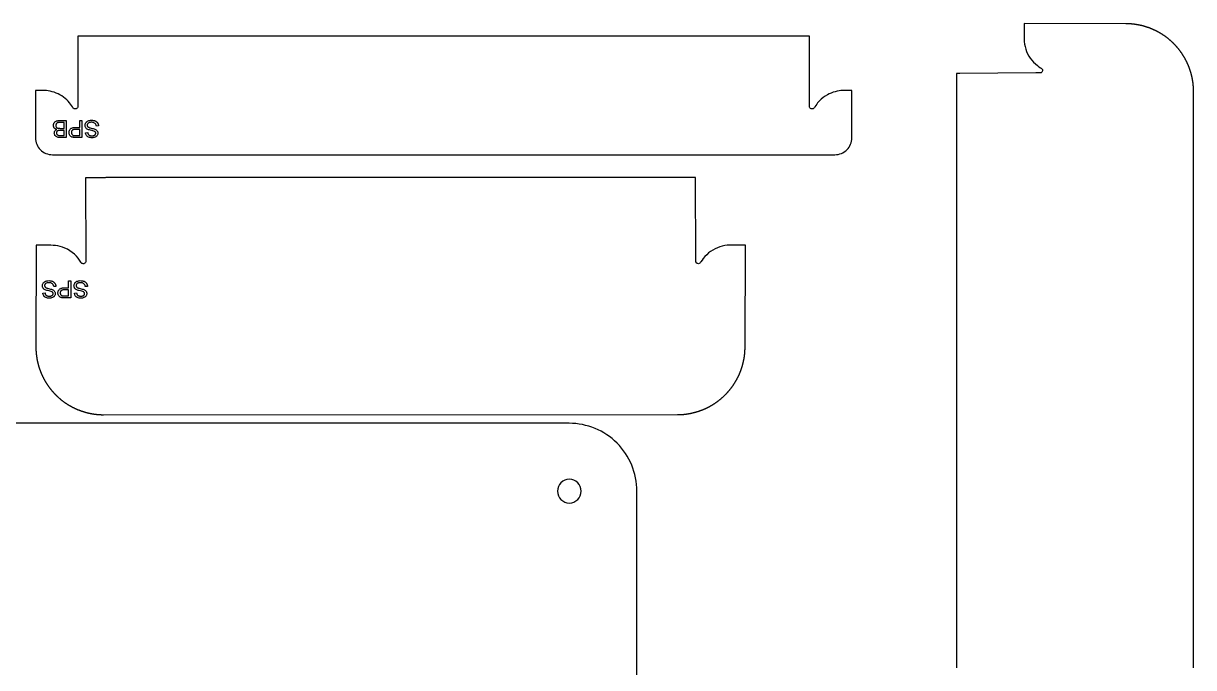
# Model space of a CAD drawing. Extents: x -297 to 298, y -197 to 197.
# Drawn here: x -47.7 to 297.7, y 7.2 to 197.4 of the extents above; entities that cross this region are included whole.
import ezdxf

# ---------------------------------------------------------------- set-up
doc = ezdxf.new("R2010")
doc.units = 0
doc.layers.add('5MM_MATERIAL', color=18, linetype='CONTINUOUS')

msp = doc.modelspace()

# ---------------------------------------------------------------- linework, layer by layer
at = {"layer": '5MM_MATERIAL'}
msp.add_lwpolyline([(297.66, 7.14), (297.67, 7.22), (297.67, 7.3), (297.67, 7.39), (297.68, 7.47), (297.68, 7.55), (297.68, 7.63), (297.68, 7.71), (297.68, 7.79), (297.68, 7.88), (297.68, 7.96), (297.67, 177.29), (297.67, 177.37), (297.67, 177.46), (297.67, 177.54), (297.66, 177.62), (297.66, 177.7), (297.66, 177.78), (297.66, 177.86), (297.66, 177.95), (297.65, 178.03), (297.65, 178.11), (297.65, 178.19), (297.64, 178.27), (297.64, 178.36), (297.63, 178.44), (297.63, 178.52), (297.62, 178.6), (297.62, 178.68), (297.61, 178.76), (297.61, 178.84), (297.6, 178.93), (297.59, 179.01), (297.59, 179.09), (297.58, 179.17), (297.57, 179.25), (297.56, 179.33), (297.55, 179.42), (297.54, 179.5), (297.54, 179.58), (297.53, 179.66), (297.52, 179.74), (297.51, 179.82), (297.5, 179.9), (297.48, 179.98), (297.47, 180.06), (297.46, 180.15), (297.45, 180.23), (297.44, 180.31), (297.42, 180.39), (297.41, 180.47), (297.4, 180.55), (297.39, 180.63), (297.37, 180.71), (297.36, 180.79), (297.34, 180.87), (297.33, 180.95), (297.31, 181.03), (297.3, 181.11), (297.28, 181.19), (297.27, 181.27), (297.25, 181.35), (297.23, 181.43), (297.21, 181.51), (297.2, 181.59), (297.18, 181.67), (297.16, 181.75), (297.14, 181.83), (297.12, 181.91), (297.11, 181.99), (297.09, 182.07), (297.07, 182.15), (297.05, 182.23), (297.03, 182.31), (297, 182.39), (296.98, 182.47), (296.96, 182.55), (296.94, 182.63), (296.92, 182.7), (296.9, 182.78), (296.87, 182.86), (296.85, 182.94), (296.83, 183.02), (296.8, 183.1), (296.78, 183.18), (296.76, 183.25), (296.73, 183.33), (296.71, 183.41), (296.68, 183.49), (296.66, 183.57), (296.63, 183.64), (296.6, 183.72), (296.58, 183.8), (296.55, 183.88), (296.52, 183.95), (296.5, 184.03), (296.47, 184.11), (296.44, 184.18), (296.41, 184.26), (296.38, 184.34), (296.35, 184.41), (296.33, 184.49), (296.3, 184.57), (296.27, 184.64), (296.24, 184.72), (296.21, 184.79), (296.17, 184.87), (296.14, 184.95), (296.11, 185.02), (296.08, 185.1), (296.05, 185.17), (296.02, 185.25), (295.98, 185.32), (295.95, 185.4), (295.92, 185.47), (295.88, 185.55), (295.85, 185.62), (295.82, 185.69), (295.78, 185.77), (295.75, 185.84), (295.71, 185.92), (295.68, 185.99), (295.64, 186.06), (295.6, 186.14), (295.57, 186.21), (295.53, 186.28), (295.49, 186.36), (295.46, 186.43), (295.42, 186.5), (295.38, 186.58), (295.34, 186.65), (295.3, 186.72), (295.27, 186.79), (295.23, 186.86), (295.19, 186.94), (295.15, 187.01), (295.11, 187.08), (295.07, 187.15), (295.03, 187.22), (294.99, 187.29), (294.95, 187.36), (294.9, 187.43), (294.86, 187.5), (294.82, 187.57), (294.78, 187.64), (294.74, 187.71), (294.69, 187.78), (294.65, 187.85), (294.61, 187.92), (294.56, 187.99), (294.52, 188.06), (294.48, 188.13), (294.43, 188.2), (294.39, 188.27), (294.34, 188.34), (294.3, 188.4), (294.25, 188.47), (294.2, 188.54), (294.16, 188.61), (294.11, 188.67), (294.06, 188.74), (294.02, 188.81), (293.97, 188.87), (293.92, 188.94), (293.87, 189.01), (293.83, 189.07), (293.78, 189.14), (293.73, 189.21), (293.68, 189.27), (293.63, 189.34), (293.58, 189.4), (293.53, 189.47), (293.48, 189.53), (293.43, 189.6), (293.38, 189.66), (293.33, 189.72), (293.28, 189.79), (293.23, 189.85), (293.18, 189.92), (293.13, 189.98), (293.07, 190.04), (293.02, 190.11), (292.97, 190.17), (292.92, 190.23), (292.86, 190.29), (292.81, 190.35), (292.76, 190.42), (292.7, 190.48), (292.65, 190.54), (292.59, 190.6), (292.54, 190.66), (292.48, 190.72), (292.43, 190.78), (292.37, 190.84), (292.32, 190.9), (292.26, 190.96), (292.21, 191.02), (292.15, 191.08), (292.09, 191.14), (292.04, 191.2), (291.98, 191.26), (291.92, 191.32), (291.86, 191.37), (291.81, 191.43), (291.75, 191.49), (291.69, 191.55), (291.63, 191.61), (291.57, 191.66), (291.51, 191.72), (291.46, 191.78), (291.4, 191.83), (291.34, 191.89), (291.28, 191.94), (291.22, 192), (291.16, 192.05), (291.1, 192.11), (291.04, 192.16), (290.97, 192.22), (290.91, 192.27), (290.85, 192.33), (290.79, 192.38), (290.73, 192.44), (290.67, 192.49), (290.6, 192.54), (290.54, 192.59), (290.48, 192.65), (290.42, 192.7), (290.35, 192.75), (290.29, 192.8), (290.23, 192.85), (290.16, 192.91), (290.1, 192.96), (290.03, 193.01), (289.97, 193.06), (289.91, 193.11), (289.84, 193.16), (289.78, 193.21), (289.71, 193.26), (289.64, 193.31), (289.58, 193.36), (289.51, 193.4), (289.45, 193.45), (289.38, 193.5), (289.31, 193.55), (289.25, 193.6), (289.18, 193.64), (289.11, 193.69), (289.05, 193.74), (288.98, 193.78), (288.91, 193.83), (288.84, 193.88), (288.78, 193.92), (288.71, 193.97), (288.64, 194.01), (288.57, 194.06), (288.5, 194.1), (288.43, 194.14), (288.37, 194.19), (288.3, 194.23), (288.23, 194.28), (288.16, 194.32), (288.09, 194.36), (288.02, 194.4), (287.95, 194.45), (287.88, 194.49), (287.81, 194.53), (287.74, 194.57), (287.67, 194.61), (287.59, 194.65), (287.52, 194.69), (287.45, 194.73), (287.38, 194.77), (287.31, 194.81), (287.24, 194.85), (287.17, 194.89), (287.09, 194.93), (287.02, 194.97), (286.95, 195.01), (286.88, 195.04), (286.8, 195.08), (286.73, 195.12), (286.66, 195.16), (286.58, 195.19), (286.51, 195.23), (286.44, 195.26), (286.36, 195.3), (286.29, 195.34), (286.22, 195.37), (286.14, 195.41), (286.07, 195.44), (285.99, 195.47), (285.92, 195.51), (285.84, 195.54), (285.77, 195.58), (285.7, 195.61), (285.62, 195.64), (285.54, 195.67), (285.47, 195.71), (285.39, 195.74), (285.32, 195.77), (285.24, 195.8), (285.17, 195.83), (285.09, 195.86), (285.02, 195.89), (284.94, 195.92), (284.86, 195.95), (284.79, 195.98), (284.71, 196.01), (284.63, 196.04), (284.56, 196.07), (284.48, 196.09), (284.4, 196.12), (284.33, 196.15), (284.25, 196.18), (284.17, 196.2), (284.09, 196.23), (284.02, 196.25), (283.94, 196.28), (283.86, 196.31), (283.78, 196.33), (283.7, 196.36), (283.63, 196.38), (283.55, 196.4), (283.47, 196.43), (283.39, 196.45), (283.31, 196.48), (283.24, 196.5), (283.16, 196.52), (283.08, 196.54), (283, 196.57), (282.92, 196.59), (282.84, 196.61), (282.76, 196.63), (282.68, 196.65), (282.6, 196.67), (282.52, 196.69), (282.44, 196.71), (282.37, 196.73), (282.29, 196.75), (282.21, 196.77), (282.13, 196.79), (282.05, 196.8), (281.97, 196.82), (281.89, 196.84), (281.81, 196.86), (281.73, 196.87), (281.65, 196.89), (281.57, 196.91), (281.49, 196.92), (281.41, 196.94), (281.33, 196.95), (281.25, 196.97), (281.16, 196.98), (281.08, 197), (281, 197.01), (280.92, 197.02), (280.84, 197.04), (280.76, 197.05), (280.68, 197.06), (280.6, 197.07), (280.52, 197.09), (280.44, 197.1), (280.36, 197.11), (280.28, 197.12), (280.19, 197.13), (280.11, 197.14), (280.03, 197.15), (279.95, 197.16), (279.87, 197.17), (279.79, 197.18), (279.71, 197.19), (279.63, 197.19), (279.54, 197.2), (279.46, 197.21), (279.38, 197.22), (279.3, 197.22), (279.22, 197.23), (279.14, 197.24), (279.05, 197.24), (278.97, 197.25), (278.89, 197.25), (278.81, 197.26), (278.73, 197.26), (278.65, 197.27), (278.56, 197.27), (278.48, 197.27), (278.4, 197.28), (278.32, 197.28), (278.24, 197.28), (278.16, 197.28), (278.07, 197.29), (277.99, 197.29), (277.91, 197.29), (277.83, 197.29), (277.75, 197.29), (277.66, 197.29), (247.62, 197.4), (247.62, 195.1), (247.62, 193.96), (247.62, 192.81), (247.66, 192.05), (247.76, 191.3), (247.92, 190.56), (248.12, 189.83), (248.39, 189.12), (248.7, 188.43), (249.06, 187.76), (249.48, 187.13), (249.93, 186.53), (250.44, 185.96), (250.98, 185.42), (251.57, 184.93), (252.03, 184.59), (252.51, 184.28), (252.67, 184.18), (252.83, 184.07), (252.96, 183.93), (253.05, 183.76), (253.09, 183.57), (253.08, 183.38), (253.03, 183.2), (252.93, 183.03), (252.79, 182.9), (252.67, 182.83), (252.53, 182.78), (252.39, 182.76), (252.24, 182.75), (251.07, 182.75), (228.63, 182.64), (227.67, 182.64), (227.67, 182.64), (227.67, 182.63), (227.67, 182.62), (227.67, 182.61), (227.67, 182.59), (227.67, 182.57), (227.67, 182.54), (227.67, 182.52), (227.66, 182.48), (227.66, 182.44), (227.66, 182.4), (227.66, 182.36), (227.66, 182.31), (227.66, 182.25), (227.66, 182.2), (227.66, 182.14), (227.66, 182.07), (227.66, 182), (227.66, 181.93), (227.66, 181.85), (227.66, 181.77), (227.66, 181.69), (227.66, 181.6), (227.66, 181.51), (227.66, 181.41), (227.66, 181.32), (227.66, 181.21), (227.66, 181.11), (227.66, 181), (227.66, 180.88), (227.66, 180.77), (227.66, 180.65), (227.66, 180.52), (227.66, 180.4), (227.66, 180.26), (227.66, 180.13), (227.66, 179.99), (227.66, 179.85), (227.66, 179.7), (227.66, 179.55), (227.66, 179.4), (227.66, 179.25), (227.66, 179.09), (227.66, 178.93), (227.66, 178.76), (227.66, 178.59), (227.66, 178.42), (227.66, 178.24), (227.66, 178.06), (227.66, 177.88), (227.66, 177.69), (227.66, 177.5), (227.66, 177.31), (227.66, 177.12), (227.66, 176.92), (227.66, 176.72), (227.66, 176.51), (227.66, 176.3), (227.66, 176.09), (227.66, 175.88), (227.66, 175.66), (227.66, 175.44), (227.66, 175.21), (227.66, 174.98), (227.66, 174.75), (227.66, 174.52), (227.66, 174.28), (227.66, 174.05), (227.66, 173.8), (227.66, 173.56), (227.66, 173.31), (227.66, 173.06), (227.66, 172.8), (227.66, 172.55), (227.66, 172.29), (227.66, 172.02), (227.66, 171.76), (227.66, 171.49), (227.66, 171.22), (227.66, 170.94), (227.66, 170.66), (227.66, 170.38), (227.66, 170.1), (227.66, 169.82), (227.66, 169.53), (227.66, 169.24), (227.66, 168.94), (227.66, 168.65), (227.66, 168.35), (227.66, 168.04), (227.66, 167.74), (227.66, 167.43), (227.66, 167.12), (227.66, 166.81), (227.66, 166.49), (227.66, 166.18), (227.66, 165.86), (227.66, 165.53), (227.66, 165.21), (227.66, 164.88), (227.66, 164.55), (227.66, 164.22), (227.66, 163.88), (227.66, 163.54), (227.66, 163.2), (227.66, 162.86), (227.66, 162.52), (227.66, 162.17), (227.66, 161.82), (227.66, 161.47), (227.66, 161.11), (227.66, 160.76), (227.66, 160.4), (227.66, 160.04), (227.66, 159.67), (227.66, 159.31), (227.66, 158.94), (227.66, 158.57), (227.66, 158.19), (227.66, 157.82), (227.66, 157.44), (227.66, 157.06), (227.66, 156.68), (227.66, 156.3), (227.66, 155.91), (227.66, 155.53), (227.66, 155.14), (227.66, 154.74), (227.66, 154.35), (227.66, 153.95), (227.66, 153.56), (227.66, 153.16), (227.66, 152.75), (227.66, 152.35), (227.66, 151.94), (227.66, 151.54), (227.66, 151.13), (227.66, 150.71), (227.66, 150.3), (227.66, 149.89), (227.66, 149.47), (227.66, 149.05), (227.66, 148.63), (227.66, 148.21), (227.66, 147.35), (227.66, 146.5), (227.66, 145.63), (227.66, 144.76), (227.66, 143.88), (227.66, 143), (227.66, 142.1), (227.66, 141.21), (227.66, 140.3), (227.66, 139.39), (227.66, 138.48), (227.66, 137.56), (227.66, 136.63), (227.66, 135.69), (227.66, 134.76), (227.66, 133.81), (227.66, 132.86), (227.66, 131.91), (227.66, 130.95), (227.66, 129.99), (227.66, 129.02), (227.66, 128.05), (227.66, 127.07), (227.66, 126.09), (227.66, 125.1), (227.66, 124.11), (227.66, 123.12), (227.66, 122.12), (227.66, 121.12), (227.66, 120.12), (227.66, 119.11), (227.66, 118.1), (227.66, 117.08), (227.66, 116.07), (227.66, 115.05), (227.66, 114.02), (227.66, 113), (227.66, 111.97), (227.66, 110.94), (227.66, 109.91), (227.66, 108.87), (227.66, 107.84), (227.66, 105.76), (227.66, 103.67), (227.66, 101.58), (227.66, 99.49), (227.66, 97.39), (227.66, 93.19), (227.66, 88.95), (227.66, 86.84), (227.66, 84.73), (227.66, 82.62), (227.66, 80.51), (227.66, 78.41), (227.66, 77.37), (227.66, 76.32), (227.66, 75.28), (227.66, 74.24), (227.66, 73.2), (227.66, 72.17), (227.66, 71.13), (227.66, 70.1), (227.66, 69.08), (227.66, 68.05), (227.66, 67.03), (227.66, 66.01), (227.66, 64.99), (227.66, 63.98), (227.66, 62.97), (227.66, 61.97), (227.66, 60.97), (227.66, 59.97), (227.66, 58.98), (227.67, 57.99), (227.67, 57.01), (227.67, 56.03), (227.67, 55.05), (227.67, 54.08), (227.67, 53.12), (227.67, 52.16), (227.67, 51.2), (227.67, 50.25), (227.67, 49.31), (227.67, 48.37), (227.67, 47.44), (227.67, 46.51), (227.67, 45.59), (227.67, 44.67), (227.67, 43.76), (227.67, 42.86), (227.67, 41.96), (227.67, 41.07), (227.67, 40.19), (227.67, 39.31), (227.67, 38.44), (227.67, 37.58), (227.67, 37.15), (227.67, 36.73), (227.67, 36.3), (227.67, 35.88), (227.67, 35.46), (227.67, 35.04), (227.67, 34.62), (227.67, 34.2), (227.67, 33.79), (227.67, 33.38), (227.67, 32.97), (227.67, 32.56), (227.67, 32.16), (227.67, 31.75), (227.67, 31.35), (227.67, 30.95), (227.67, 30.55), (227.67, 30.16), (227.67, 29.77), (227.67, 29.38), (227.67, 28.99), (227.67, 28.6), (227.67, 28.21), (227.67, 27.83), (227.67, 27.45), (227.67, 27.07), (227.67, 26.7), (227.67, 26.32), (227.67, 25.95), (227.67, 25.58), (227.67, 25.22), (227.67, 24.85), (227.67, 24.49), (227.67, 24.13), (227.67, 23.77), (227.67, 23.42), (227.67, 23.07), (227.67, 22.72), (227.67, 22.37), (227.67, 22.02), (227.67, 21.68), (227.67, 21.34), (227.67, 21), (227.67, 20.67), (227.67, 20.33), (227.67, 20), (227.67, 19.68), (227.67, 19.35), (227.67, 19.03), (227.67, 18.71), (227.67, 18.39), (227.67, 18.08), (227.67, 17.76), (227.67, 17.45), (227.67, 17.15), (227.67, 16.84), (227.67, 16.54), (227.67, 16.24), (227.67, 15.95), (227.67, 15.65), (227.67, 15.36), (227.67, 15.08), (227.67, 14.79), (227.67, 14.51), (227.67, 14.23), (227.67, 13.95), (227.67, 13.68), (227.67, 13.41), (227.67, 13.14), (227.67, 12.88), (227.67, 12.62), (227.67, 12.36), (227.67, 12.1), (227.67, 11.85), (227.68, 11.6), (227.68, 11.35), (227.68, 11.11), (227.68, 10.87), (227.68, 10.63), (227.68, 10.4), (227.68, 10.17), (227.68, 9.94), (227.68, 9.71), (227.68, 9.49), (227.68, 9.27), (227.68, 9.06), (227.68, 8.85), (227.68, 8.64), (227.68, 8.43), (227.68, 8.23), (227.68, 8.03), (227.68, 7.83), (227.68, 7.64), (227.68, 7.45), (227.68, 7.27), (227.68, 7.08)], dxfattribs=at)
for points in [[(-31.69, 172.87), (-31.72, 172.69), (-31.79, 172.51), (-31.89, 172.36), (-32.03, 172.24), (-32.2, 172.16), (-32.38, 172.12), (-32.56, 172.13), (-32.74, 172.18), (-32.9, 172.27), (-33.03, 172.4), (-33.16, 172.6), (-33.28, 172.8), (-33.54, 173.19), (-33.81, 173.57), (-34.11, 173.93), (-34.52, 174.4), (-34.96, 174.83), (-35.43, 175.24), (-35.92, 175.62), (-36.43, 175.97), (-36.96, 176.29), (-37.51, 176.58), (-38.08, 176.83), (-38.66, 177.05), (-39.25, 177.23), (-39.85, 177.37), (-40.45, 177.48), (-40.92, 177.54), (-41.39, 177.57), (-41.85, 177.59), (-42.32, 177.59), (-44.19, 177.59), (-44.19, 163.62, 0.414214), (-39.19, 158.62), (191.81, 158.62, 0.414214), (196.81, 163.62), (196.81, 177.59), (194.94, 177.59), (194.47, 177.59), (194, 177.57), (193.54, 177.54), (193.07, 177.48), (192.46, 177.37), (191.86, 177.23), (191.27, 177.05), (190.69, 176.83), (190.12, 176.58), (189.57, 176.3), (188.93, 175.91), (188.33, 175.48), (187.75, 175.01), (187.21, 174.49), (186.71, 173.94), (186.42, 173.57), (186.14, 173.19), (185.88, 172.8), (185.76, 172.6), (185.63, 172.4), (185.5, 172.27), (185.34, 172.18), (185.16, 172.13), (184.98, 172.12), (184.8, 172.16), (184.63, 172.24), (184.5, 172.36), (184.39, 172.51), (184.32, 172.68), (184.29, 172.87), (184.29, 193.62), (-31.69, 193.62)], [(133.35, 59.3, 0.414214), (113.35, 79.3), (-276.7, 79.3, 0.414214), (-296.7, 59.3), (-296.7, -176.7, 0.414214), (-276.7, -196.7), (113.35, -196.7, 0.414214), (133.35, -176.7)], [(109.9, 59.27, 1), (116.9, 59.27, 1)]]:
    msp.add_lwpolyline(points, format="xyb", close=True, dxfattribs=at)
for points in [[(-35.08, 168.71), (-35.08, 163.71), (-36.95, 163.71), (-37.23, 163.72), (-37.47, 163.75), (-37.69, 163.79), (-37.87, 163.86), (-38.04, 163.95), (-38.18, 164.05), (-38.31, 164.18), (-38.42, 164.33), (-38.5, 164.49), (-38.56, 164.65), (-38.6, 164.82), (-38.61, 164.99), (-38.6, 165.15), (-38.57, 165.3), (-38.51, 165.45), (-38.44, 165.59), (-38.34, 165.73), (-38.22, 165.85), (-38.08, 165.96), (-37.91, 166.05), (-38.02, 166.09), (-38.13, 166.13), (-38.22, 166.18), (-38.31, 166.23), (-38.4, 166.29), (-38.47, 166.35), (-38.55, 166.43), (-38.61, 166.5), (-38.67, 166.58), (-38.72, 166.67), (-38.76, 166.76), (-38.79, 166.85), (-38.82, 166.95), (-38.84, 167.05), (-38.85, 167.15), (-38.85, 167.26), (-38.84, 167.43), (-38.82, 167.6), (-38.77, 167.76), (-38.71, 167.91), (-38.63, 168.06), (-38.54, 168.18), (-38.44, 168.29), (-38.34, 168.38), (-38.22, 168.46), (-38.09, 168.52), (-37.95, 168.58), (-37.79, 168.63), (-37.62, 168.66), (-37.43, 168.69), (-37.21, 168.7), (-36.98, 168.71)], [(-35.74, 168.12), (-36.98, 168.12), (-37.26, 168.11), (-37.43, 168.1), (-37.54, 168.07), (-37.64, 168.04), (-37.74, 168), (-37.82, 167.96), (-37.89, 167.91), (-37.96, 167.84), (-38.02, 167.77), (-38.07, 167.68), (-38.11, 167.59), (-38.14, 167.48), (-38.16, 167.38), (-38.17, 167.26), (-38.16, 167.12), (-38.13, 167), (-38.09, 166.88), (-38.03, 166.77), (-37.95, 166.68), (-37.85, 166.6), (-37.75, 166.53), (-37.63, 166.48), (-37.49, 166.45), (-37.32, 166.42), (-37.12, 166.41), (-36.9, 166.4), (-35.74, 166.4)], [(-35.74, 165.81), (-36.82, 165.81), (-37.03, 165.81), (-37.2, 165.8), (-37.34, 165.78), (-37.45, 165.75), (-37.57, 165.71), (-37.67, 165.65), (-37.76, 165.58), (-37.83, 165.5), (-37.89, 165.41), (-37.93, 165.31), (-37.95, 165.19), (-37.96, 165.07), (-37.95, 164.95), (-37.93, 164.83), (-37.89, 164.73), (-37.84, 164.63), (-37.77, 164.54), (-37.7, 164.47), (-37.6, 164.41), (-37.5, 164.37), (-37.37, 164.34), (-37.2, 164.32), (-36.99, 164.3), (-36.74, 164.3), (-35.74, 164.3)], [(-30.45, 168.71), (-30.45, 163.71), (-32.33, 163.71), (-32.77, 163.72), (-32.95, 163.74), (-33.09, 163.76), (-33.27, 163.79), (-33.43, 163.85), (-33.58, 163.91), (-33.71, 163.99), (-33.83, 164.09), (-33.94, 164.2), (-34.03, 164.33), (-34.11, 164.47), (-34.18, 164.63), (-34.23, 164.8), (-34.25, 164.97), (-34.26, 165.16), (-34.26, 165.31), (-34.24, 165.46), (-34.21, 165.61), (-34.16, 165.74), (-34.1, 165.88), (-34.03, 166), (-33.95, 166.12), (-33.86, 166.24), (-33.75, 166.34), (-33.61, 166.43), (-33.46, 166.5), (-33.29, 166.57), (-33.09, 166.61), (-32.88, 166.65), (-32.65, 166.67), (-32.39, 166.68), (-31.11, 166.68), (-31.11, 168.71)], [(-31.11, 166.09), (-32.4, 166.09), (-32.56, 166.08), (-32.7, 166.07), (-32.83, 166.05), (-32.95, 166.03), (-33.06, 165.99), (-33.15, 165.95), (-33.24, 165.9), (-33.31, 165.85), (-33.37, 165.79), (-33.43, 165.72), (-33.48, 165.64), (-33.51, 165.56), (-33.54, 165.47), (-33.56, 165.38), (-33.58, 165.28), (-33.58, 165.18), (-33.57, 165.02), (-33.54, 164.88), (-33.49, 164.76), (-33.42, 164.64), (-33.34, 164.54), (-33.24, 164.45), (-33.13, 164.39), (-33, 164.34), (-32.9, 164.32), (-32.77, 164.31), (-32.39, 164.3), (-31.11, 164.3)], [(-25.56, 167.1), (-26.19, 167.05), (-26.22, 167.23), (-26.26, 167.39), (-26.32, 167.54), (-26.39, 167.66), (-26.49, 167.78), (-26.6, 167.88), (-26.74, 167.97), (-26.9, 168.05), (-27.07, 168.12), (-27.26, 168.16), (-27.46, 168.19), (-27.66, 168.2), (-27.85, 168.19), (-28.02, 168.17), (-28.18, 168.14), (-28.33, 168.09), (-28.47, 168.03), (-28.58, 167.96), (-28.68, 167.87), (-28.76, 167.78), (-28.83, 167.68), (-28.87, 167.58), (-28.9, 167.47), (-28.9, 167.35), (-28.9, 167.24), (-28.87, 167.13), (-28.83, 167.03), (-28.77, 166.94), (-28.69, 166.86), (-28.59, 166.78), (-28.46, 166.71), (-28.32, 166.65), (-28.19, 166.6), (-28, 166.55), (-27.43, 166.4), (-27.11, 166.32), (-26.84, 166.24), (-26.63, 166.16), (-26.46, 166.09), (-26.3, 165.99), (-26.15, 165.88), (-26.03, 165.76), (-25.93, 165.62), (-25.85, 165.48), (-25.8, 165.33), (-25.76, 165.17), (-25.75, 165), (-25.77, 164.82), (-25.81, 164.64), (-25.87, 164.46), (-25.97, 164.29), (-26.03, 164.21), (-26.09, 164.14), (-26.16, 164.07), (-26.23, 164.01), (-26.31, 163.95), (-26.4, 163.89), (-26.6, 163.79), (-26.81, 163.72), (-27.03, 163.67), (-27.27, 163.63), (-27.51, 163.62), (-27.78, 163.64), (-28.04, 163.67), (-28.27, 163.73), (-28.49, 163.8), (-28.69, 163.9), (-28.78, 163.96), (-28.87, 164.02), (-28.95, 164.09), (-29.02, 164.17), (-29.09, 164.25), (-29.15, 164.33), (-29.25, 164.51), (-29.32, 164.7), (-29.37, 164.9), (-29.39, 165.12), (-28.76, 165.17), (-28.74, 165.05), (-28.72, 164.94), (-28.69, 164.84), (-28.65, 164.75), (-28.6, 164.66), (-28.54, 164.59), (-28.48, 164.51), (-28.41, 164.45), (-28.33, 164.39), (-28.25, 164.34), (-28.15, 164.3), (-28.05, 164.27), (-27.93, 164.24), (-27.81, 164.22), (-27.68, 164.21), (-27.54, 164.21), (-27.26, 164.22), (-27.14, 164.24), (-27.02, 164.26), (-26.92, 164.29), (-26.82, 164.33), (-26.74, 164.38), (-26.67, 164.43), (-26.6, 164.48), (-26.55, 164.54), (-26.5, 164.61), (-26.46, 164.67), (-26.43, 164.74), (-26.41, 164.81), (-26.4, 164.88), (-26.39, 164.96), (-26.4, 165.09), (-26.44, 165.2), (-26.5, 165.31), (-26.59, 165.4), (-26.64, 165.44), (-26.72, 165.49), (-26.93, 165.58), (-27.22, 165.67), (-27.58, 165.76), (-27.95, 165.85), (-28.26, 165.93), (-28.51, 166.01), (-28.69, 166.08), (-28.89, 166.18), (-29.07, 166.3), (-29.22, 166.44), (-29.28, 166.51), (-29.33, 166.59), (-29.43, 166.75), (-29.49, 166.92), (-29.53, 167.1), (-29.54, 167.3), (-29.53, 167.49), (-29.49, 167.69), (-29.41, 167.87), (-29.31, 168.05), (-29.25, 168.14), (-29.19, 168.22), (-29.11, 168.29), (-29.04, 168.36), (-28.95, 168.43), (-28.86, 168.49), (-28.66, 168.6), (-28.44, 168.68), (-28.2, 168.75), (-27.96, 168.78), (-27.69, 168.79), (-27.37, 168.78), (-27.07, 168.75), (-26.93, 168.72), (-26.8, 168.68), (-26.67, 168.64), (-26.56, 168.6), (-26.45, 168.54), (-26.34, 168.49), (-26.24, 168.42), (-26.15, 168.35), (-26.06, 168.27), (-25.98, 168.19), (-25.91, 168.1), (-25.84, 168), (-25.78, 167.9), (-25.72, 167.8), (-25.68, 167.69), (-25.64, 167.58), (-25.61, 167.46), (-25.58, 167.35), (-25.57, 167.23)], [(-29.32, 127.16), (-29.34, 126.99), (-29.4, 126.83), (-29.49, 126.68), (-29.62, 126.56), (-29.77, 126.47), (-29.94, 126.42), (-30.12, 126.41), (-30.29, 126.45), (-30.45, 126.52), (-30.56, 126.6), (-30.65, 126.69), (-30.73, 126.8), (-30.8, 126.92), (-31.18, 127.52), (-31.61, 128.09), (-32.08, 128.62), (-32.69, 129.22), (-33.34, 129.77), (-34.04, 130.26), (-34.77, 130.69), (-35.54, 131.05), (-36.2, 131.31), (-36.87, 131.52), (-37.56, 131.68), (-38.26, 131.8), (-38.97, 131.86), (-39.68, 131.88), (-43.95, 131.88), (-44.05, 101.84), (-44.05, 101.76), (-44.05, 101.67), (-44.05, 101.59), (-44.05, 101.51), (-44.05, 101.43), (-44.05, 101.35), (-44.04, 101.26), (-44.04, 101.18), (-44.04, 101.1), (-44.04, 101.02), (-44.03, 100.94), (-44.03, 100.86), (-44.02, 100.77), (-44.02, 100.69), (-44.01, 100.61), (-44.01, 100.53), (-44, 100.45), (-44, 100.37), (-43.99, 100.28), (-43.99, 100.2), (-43.98, 100.12), (-43.97, 100.04), (-43.96, 99.96), (-43.96, 99.88), (-43.95, 99.8), (-43.94, 99.71), (-43.93, 99.63), (-43.92, 99.55), (-43.91, 99.47), (-43.9, 99.39), (-43.89, 99.31), (-43.88, 99.23), (-43.87, 99.15), (-43.86, 99.06), (-43.85, 98.98), (-43.83, 98.9), (-43.82, 98.82), (-43.81, 98.74), (-43.8, 98.66), (-43.78, 98.58), (-43.77, 98.5), (-43.76, 98.42), (-43.74, 98.34), (-43.73, 98.26), (-43.71, 98.18), (-43.7, 98.1), (-43.68, 98.02), (-43.67, 97.94), (-43.65, 97.86), (-43.63, 97.78), (-43.62, 97.7), (-43.6, 97.62), (-43.58, 97.54), (-43.56, 97.46), (-43.55, 97.38), (-43.53, 97.3), (-43.51, 97.22), (-43.49, 97.14), (-43.47, 97.06), (-43.45, 96.98), (-43.43, 96.9), (-43.41, 96.82), (-43.39, 96.74), (-43.37, 96.66), (-43.35, 96.58), (-43.33, 96.5), (-43.3, 96.42), (-43.28, 96.35), (-43.26, 96.27), (-43.24, 96.19), (-43.21, 96.11), (-43.19, 96.03), (-43.16, 95.95), (-43.14, 95.88), (-43.12, 95.8), (-43.09, 95.72), (-43.07, 95.64), (-43.04, 95.56), (-43.01, 95.49), (-42.99, 95.41), (-42.96, 95.33), (-42.94, 95.25), (-42.91, 95.18), (-42.88, 95.1), (-42.85, 95.02), (-42.83, 94.95), (-42.8, 94.87), (-42.77, 94.79), (-42.74, 94.72), (-42.71, 94.64), (-42.68, 94.56), (-42.65, 94.49), (-42.62, 94.41), (-42.59, 94.34), (-42.56, 94.26), (-42.53, 94.18), (-42.5, 94.11), (-42.46, 94.03), (-42.43, 93.96), (-42.4, 93.88), (-42.37, 93.81), (-42.33, 93.73), (-42.3, 93.66), (-42.27, 93.58), (-42.23, 93.51), (-42.2, 93.43), (-42.17, 93.36), (-42.13, 93.29), (-42.1, 93.21), (-42.06, 93.14), (-42.02, 93.06), (-41.99, 92.99), (-41.95, 92.92), (-41.92, 92.85), (-41.88, 92.77), (-41.84, 92.7), (-41.8, 92.63), (-41.77, 92.55), (-41.73, 92.48), (-41.69, 92.41), (-41.65, 92.34), (-41.61, 92.27), (-41.57, 92.19), (-41.53, 92.12), (-41.49, 92.05), (-41.45, 91.98), (-41.41, 91.91), (-41.37, 91.84), (-41.33, 91.77), (-41.29, 91.7), (-41.25, 91.63), (-41.2, 91.56), (-41.16, 91.49), (-41.12, 91.42), (-41.08, 91.35), (-41.03, 91.28), (-40.99, 91.21), (-40.95, 91.14), (-40.9, 91.07), (-40.86, 91), (-40.81, 90.93), (-40.77, 90.86), (-40.73, 90.79), (-40.68, 90.73), (-40.63, 90.66), (-40.59, 90.59), (-40.54, 90.52), (-40.5, 90.46), (-40.45, 90.39), (-40.4, 90.32), (-40.35, 90.25), (-40.31, 90.19), (-40.26, 90.12), (-40.21, 90.06), (-40.16, 89.99), (-40.11, 89.92), (-40.07, 89.86), (-40.02, 89.79), (-39.97, 89.73), (-39.92, 89.66), (-39.87, 89.6), (-39.82, 89.53), (-39.77, 89.47), (-39.72, 89.4), (-39.66, 89.34), (-39.61, 89.28), (-39.56, 89.21), (-39.51, 89.15), (-39.46, 89.09), (-39.41, 89.02), (-39.35, 88.96), (-39.3, 88.9), (-39.25, 88.84), (-39.19, 88.77), (-39.14, 88.71), (-39.09, 88.65), (-39.03, 88.59), (-38.98, 88.53), (-38.92, 88.47), (-38.87, 88.41), (-38.81, 88.35), (-38.76, 88.29), (-38.7, 88.23), (-38.65, 88.17), (-38.59, 88.11), (-38.53, 88.05), (-38.48, 87.99), (-38.42, 87.93), (-38.36, 87.87), (-38.31, 87.81), (-38.25, 87.75), (-38.19, 87.7), (-38.13, 87.64), (-38.07, 87.58), (-38.02, 87.52), (-37.96, 87.47), (-37.9, 87.41), (-37.84, 87.35), (-37.78, 87.3), (-37.72, 87.24), (-37.66, 87.19), (-37.6, 87.13), (-37.54, 87.07), (-37.48, 87.02), (-37.42, 86.96), (-37.36, 86.91), (-37.3, 86.86), (-37.24, 86.8), (-37.17, 86.75), (-37.11, 86.69), (-37.05, 86.64), (-36.99, 86.59), (-36.93, 86.54), (-36.86, 86.48), (-36.8, 86.43), (-36.74, 86.38), (-36.67, 86.33), (-36.61, 86.27), (-36.55, 86.22), (-36.48, 86.17), (-36.42, 86.12), (-36.35, 86.07), (-36.29, 86.02), (-36.22, 85.97), (-36.16, 85.92), (-36.09, 85.87), (-36.03, 85.82), (-35.96, 85.77), (-35.9, 85.73), (-35.83, 85.68), (-35.77, 85.63), (-35.7, 85.58), (-35.63, 85.53), (-35.57, 85.49), (-35.5, 85.44), (-35.43, 85.39), (-35.36, 85.35), (-35.3, 85.3), (-35.23, 85.25), (-35.16, 85.21), (-35.09, 85.16), (-35.02, 85.12), (-34.96, 85.07), (-34.89, 85.03), (-34.82, 84.98), (-34.75, 84.94), (-34.68, 84.9), (-34.61, 84.85), (-34.54, 84.81), (-34.47, 84.77), (-34.4, 84.73), (-34.33, 84.68), (-34.26, 84.64), (-34.19, 84.6), (-34.12, 84.56), (-34.05, 84.52), (-33.98, 84.48), (-33.91, 84.44), (-33.84, 84.4), (-33.76, 84.36), (-33.69, 84.32), (-33.62, 84.28), (-33.55, 84.24), (-33.48, 84.2), (-33.4, 84.16), (-33.33, 84.12), (-33.26, 84.09), (-33.19, 84.05), (-33.11, 84.01), (-33.04, 83.97), (-32.97, 83.94), (-32.89, 83.9), (-32.82, 83.86), (-32.75, 83.83), (-32.67, 83.79), (-32.6, 83.76), (-32.53, 83.72), (-32.45, 83.69), (-32.38, 83.66), (-32.3, 83.62), (-32.23, 83.59), (-32.15, 83.55), (-32.08, 83.52), (-32, 83.49), (-31.93, 83.46), (-31.85, 83.42), (-31.78, 83.39), (-31.7, 83.36), (-31.63, 83.33), (-31.55, 83.3), (-31.48, 83.27), (-31.4, 83.24), (-31.32, 83.21), (-31.25, 83.18), (-31.17, 83.15), (-31.09, 83.12), (-31.02, 83.09), (-30.94, 83.06), (-30.86, 83.04), (-30.79, 83.01), (-30.71, 82.98), (-30.63, 82.95), (-30.55, 82.93), (-30.48, 82.9), (-30.4, 82.88), (-30.32, 82.85), (-30.24, 82.82), (-30.17, 82.8), (-30.09, 82.77), (-30.01, 82.75), (-29.93, 82.73), (-29.85, 82.7), (-29.78, 82.68), (-29.7, 82.65), (-29.62, 82.63), (-29.54, 82.61), (-29.46, 82.59), (-29.38, 82.56), (-29.3, 82.54), (-29.22, 82.52), (-29.15, 82.5), (-29.07, 82.48), (-28.99, 82.46), (-28.91, 82.44), (-28.83, 82.42), (-28.75, 82.4), (-28.67, 82.38), (-28.59, 82.36), (-28.51, 82.34), (-28.43, 82.33), (-28.35, 82.31), (-28.27, 82.29), (-28.19, 82.27), (-28.11, 82.26), (-28.03, 82.24), (-27.95, 82.22), (-27.87, 82.21), (-27.79, 82.19), (-27.71, 82.18), (-27.63, 82.16), (-27.55, 82.15), (-27.47, 82.13), (-27.39, 82.12), (-27.31, 82.11), (-27.23, 82.09), (-27.14, 82.08), (-27.06, 82.07), (-26.98, 82.06), (-26.9, 82.04), (-26.82, 82.03), (-26.74, 82.02), (-26.66, 82.01), (-26.58, 82), (-26.5, 81.99), (-26.42, 81.98), (-26.33, 81.97), (-26.25, 81.96), (-26.17, 81.95), (-26.09, 81.94), (-26.01, 81.94), (-25.93, 81.93), (-25.85, 81.92), (-25.76, 81.91), (-25.68, 81.91), (-25.6, 81.9), (-25.52, 81.89), (-25.44, 81.89), (-25.36, 81.88), (-25.28, 81.88), (-25.19, 81.87), (-25.11, 81.87), (-25.03, 81.86), (-24.95, 81.86), (-24.87, 81.86), (-24.78, 81.85), (-24.7, 81.85), (-24.62, 81.85), (-24.54, 81.85), (-24.46, 81.84), (-24.38, 81.84), (-24.29, 81.84), (-24.21, 81.84), (-24.13, 81.84), (-24.05, 81.84), (145.29, 81.87), (145.37, 81.87), (145.45, 81.87), (145.53, 81.87), (145.61, 81.87), (145.69, 81.87), (145.78, 81.87), (145.86, 81.87), (145.94, 81.88), (146.02, 81.88), (146.1, 81.88), (146.19, 81.89), (146.27, 81.89), (146.35, 81.89), (146.43, 81.9), (146.51, 81.9), (146.59, 81.91), (146.68, 81.91), (146.76, 81.92), (146.84, 81.93), (146.92, 81.93), (147, 81.94), (147.08, 81.95), (147.16, 81.95), (147.25, 81.96), (147.33, 81.97), (147.41, 81.98), (147.49, 81.99), (147.57, 82), (147.65, 82.01), (147.73, 82.02), (147.81, 82.03), (147.9, 82.04), (147.98, 82.05), (148.06, 82.06), (148.14, 82.07), (148.22, 82.08), (148.3, 82.1), (148.38, 82.11), (148.46, 82.12), (148.54, 82.13), (148.62, 82.15), (148.7, 82.16), (148.79, 82.18), (148.87, 82.19), (148.95, 82.21), (149.03, 82.22), (149.11, 82.24), (149.19, 82.25), (149.27, 82.27), (149.35, 82.28), (149.43, 82.3), (149.51, 82.32), (149.59, 82.34), (149.67, 82.35), (149.75, 82.37), (149.83, 82.39), (149.91, 82.41), (149.99, 82.43), (150.07, 82.45), (150.14, 82.47), (150.22, 82.49), (150.3, 82.51), (150.38, 82.53), (150.46, 82.55), (150.54, 82.57), (150.62, 82.59), (150.7, 82.61), (150.78, 82.64), (150.86, 82.66), (150.93, 82.68), (151.01, 82.71), (151.09, 82.73), (151.17, 82.75), (151.25, 82.78), (151.33, 82.8), (151.4, 82.83), (151.48, 82.85), (151.56, 82.88), (151.64, 82.9), (151.71, 82.93), (151.79, 82.96), (151.87, 82.98), (151.95, 83.01), (152.02, 83.04), (152.1, 83.06), (152.18, 83.09), (152.25, 83.12), (152.33, 83.15), (152.41, 83.18), (152.48, 83.21), (152.56, 83.24), (152.64, 83.27), (152.71, 83.3), (152.79, 83.33), (152.86, 83.36), (152.94, 83.39), (153.01, 83.42), (153.09, 83.45), (153.17, 83.48), (153.24, 83.52), (153.32, 83.55), (153.39, 83.58), (153.46, 83.62), (153.54, 83.65), (153.61, 83.68), (153.69, 83.72), (153.76, 83.75), (153.84, 83.79), (153.91, 83.82), (153.98, 83.86), (154.06, 83.89), (154.13, 83.93), (154.2, 83.97), (154.28, 84), (154.35, 84.04), (154.42, 84.08), (154.5, 84.11), (154.57, 84.15), (154.64, 84.19), (154.71, 84.23), (154.79, 84.27), (154.86, 84.31), (154.93, 84.35), (155, 84.39), (155.07, 84.43), (155.14, 84.47), (155.21, 84.51), (155.29, 84.55), (155.36, 84.59), (155.43, 84.63), (155.5, 84.67), (155.57, 84.71), (155.64, 84.76), (155.71, 84.8), (155.78, 84.84), (155.85, 84.88), (155.92, 84.93), (155.99, 84.97), (156.05, 85.01), (156.12, 85.06), (156.19, 85.1), (156.26, 85.15), (156.33, 85.19), (156.4, 85.24), (156.46, 85.28), (156.53, 85.33), (156.6, 85.38), (156.67, 85.42), (156.73, 85.47), (156.8, 85.52), (156.87, 85.56), (156.93, 85.61), (157, 85.66), (157.07, 85.71), (157.13, 85.75), (157.2, 85.8), (157.26, 85.85), (157.33, 85.9), (157.4, 85.95), (157.46, 86), (157.52, 86.05), (157.59, 86.1), (157.65, 86.15), (157.72, 86.2), (157.78, 86.25), (157.85, 86.3), (157.91, 86.36), (157.97, 86.41), (158.04, 86.46), (158.1, 86.51), (158.16, 86.57), (158.22, 86.62), (158.29, 86.67), (158.35, 86.72), (158.41, 86.78), (158.47, 86.83), (158.53, 86.89), (158.59, 86.94), (158.65, 86.99), (158.72, 87.05), (158.78, 87.1), (158.84, 87.16), (158.9, 87.22), (158.96, 87.27), (159.02, 87.33), (159.07, 87.38), (159.13, 87.44), (159.19, 87.5), (159.25, 87.55), (159.31, 87.61), (159.37, 87.67), (159.43, 87.73), (159.48, 87.78), (159.54, 87.84), (159.6, 87.9), (159.66, 87.96), (159.71, 88.02), (159.77, 88.08), (159.83, 88.14), (159.88, 88.2), (159.94, 88.26), (159.99, 88.32), (160.05, 88.38), (160.1, 88.44), (160.16, 88.5), (160.21, 88.56), (160.27, 88.62), (160.32, 88.68), (160.37, 88.74), (160.43, 88.81), (160.48, 88.87), (160.53, 88.93), (160.59, 88.99), (160.64, 89.05), (160.69, 89.12), (160.74, 89.18), (160.8, 89.24), (160.85, 89.31), (160.9, 89.37), (160.95, 89.44), (161, 89.5), (161.05, 89.56), (161.1, 89.63), (161.15, 89.69), (161.2, 89.76), (161.25, 89.82), (161.3, 89.89), (161.35, 89.95), (161.4, 90.02), (161.45, 90.09), (161.49, 90.15), (161.54, 90.22), (161.59, 90.29), (161.64, 90.35), (161.68, 90.42), (161.73, 90.49), (161.78, 90.55), (161.82, 90.62), (161.87, 90.69), (161.91, 90.76), (161.96, 90.82), (162, 90.89), (162.05, 90.96), (162.09, 91.03), (162.14, 91.1), (162.18, 91.17), (162.23, 91.24), (162.27, 91.31), (162.31, 91.38), (162.35, 91.45), (162.4, 91.52), (162.44, 91.59), (162.48, 91.66), (162.52, 91.73), (162.56, 91.8), (162.6, 91.87), (162.65, 91.94), (162.69, 92.01), (162.73, 92.08), (162.77, 92.15), (162.81, 92.22), (162.84, 92.3), (162.88, 92.37), (162.92, 92.44), (162.96, 92.51), (163, 92.59), (163.04, 92.66), (163.07, 92.73), (163.11, 92.8), (163.15, 92.88), (163.19, 92.95), (163.22, 93.02), (163.26, 93.1), (163.29, 93.17), (163.33, 93.24), (163.36, 93.32), (163.4, 93.39), (163.43, 93.47), (163.47, 93.54), (163.5, 93.61), (163.53, 93.69), (163.57, 93.76), (163.6, 93.84), (163.63, 93.91), (163.67, 93.99), (163.7, 94.06), (163.73, 94.14), (163.76, 94.22), (163.79, 94.29), (163.82, 94.37), (163.85, 94.44), (163.88, 94.52), (163.91, 94.59), (163.94, 94.67), (163.97, 94.75), (164, 94.82), (164.03, 94.9), (164.06, 94.98), (164.09, 95.05), (164.11, 95.13), (164.14, 95.21), (164.17, 95.29), (164.19, 95.36), (164.22, 95.44), (164.25, 95.52), (164.27, 95.6), (164.3, 95.67), (164.32, 95.75), (164.35, 95.83), (164.37, 95.91), (164.4, 95.99), (164.42, 96.06), (164.44, 96.14), (164.47, 96.22), (164.49, 96.3), (164.51, 96.38), (164.54, 96.46), (164.56, 96.54), (164.58, 96.61), (164.6, 96.69), (164.62, 96.77), (164.64, 96.85), (164.66, 96.93), (164.68, 97.01), (164.7, 97.09), (164.72, 97.17), (164.74, 97.25), (164.76, 97.33), (164.78, 97.41), (164.8, 97.49), (164.81, 97.57), (164.83, 97.65), (164.85, 97.73), (164.87, 97.81), (164.88, 97.89), (164.9, 97.97), (164.91, 98.05), (164.93, 98.13), (164.94, 98.21), (164.96, 98.29), (164.97, 98.37), (164.99, 98.45), (165, 98.53), (165.02, 98.61), (165.03, 98.69), (165.04, 98.77), (165.05, 98.85), (165.07, 98.93), (165.08, 99.02), (165.09, 99.1), (165.1, 99.18), (165.11, 99.26), (165.12, 99.34), (165.13, 99.42), (165.14, 99.5), (165.15, 99.58), (165.16, 99.66), (165.17, 99.75), (165.18, 99.83), (165.19, 99.91), (165.19, 99.99), (165.2, 100.07), (165.21, 100.15), (165.22, 100.23), (165.22, 100.32), (165.23, 100.4), (165.23, 100.48), (165.24, 100.56), (165.25, 100.64), (165.25, 100.72), (165.25, 100.81), (165.26, 100.89), (165.26, 100.97), (165.27, 101.05), (165.27, 101.13), (165.27, 101.21), (165.27, 101.3), (165.28, 101.38), (165.28, 101.46), (165.28, 101.54), (165.28, 101.62), (165.28, 101.71), (165.28, 101.79), (165.28, 101.87), (165.39, 131.91), (163.09, 131.91), (161.95, 131.91), (160.8, 131.91), (160.04, 131.87), (159.29, 131.77), (158.55, 131.62), (157.82, 131.41), (157.11, 131.15), (156.42, 130.83), (155.75, 130.47), (155.12, 130.06), (154.52, 129.6), (153.95, 129.1), (153.41, 128.55), (152.92, 127.97), (152.58, 127.5), (152.27, 127.02), (152.17, 126.86), (152.06, 126.7), (151.92, 126.57), (151.75, 126.48), (151.56, 126.44), (151.37, 126.45), (151.19, 126.5), (151.02, 126.61), (150.89, 126.74), (150.82, 126.87), (150.77, 127), (150.75, 127.15), (150.74, 127.29), (150.74, 128.46), (150.63, 150.9), (150.63, 151.87), (150.63, 151.87), (150.62, 151.87), (150.61, 151.87), (150.6, 151.87), (150.58, 151.87), (150.56, 151.87), (150.53, 151.87), (150.5, 151.87), (150.47, 151.87), (150.43, 151.87), (150.39, 151.87), (150.35, 151.87), (150.3, 151.87), (150.24, 151.87), (150.19, 151.87), (150.12, 151.87), (150.06, 151.87), (149.99, 151.87), (149.92, 151.87), (149.84, 151.87), (149.76, 151.87), (149.68, 151.87), (149.59, 151.87), (149.5, 151.87), (149.4, 151.87), (149.3, 151.87), (149.2, 151.87), (149.1, 151.87), (148.99, 151.87), (148.87, 151.87), (148.76, 151.87), (148.64, 151.87), (148.51, 151.87), (148.38, 151.87), (148.25, 151.87), (148.12, 151.87), (147.98, 151.87), (147.84, 151.87), (147.69, 151.87), (147.54, 151.87), (147.39, 151.87), (147.24, 151.87), (147.08, 151.87), (146.91, 151.87), (146.75, 151.87), (146.58, 151.87), (146.41, 151.87), (146.23, 151.87), (146.05, 151.87), (145.87, 151.87), (145.68, 151.87), (145.49, 151.87), (145.3, 151.87), (145.11, 151.87), (144.91, 151.87), (144.7, 151.87), (144.5, 151.87), (144.29, 151.87), (144.08, 151.87), (143.86, 151.87), (143.65, 151.87), (143.43, 151.87), (143.2, 151.87), (142.97, 151.87), (142.74, 151.87), (142.51, 151.87), (142.27, 151.87), (142.03, 151.87), (141.79, 151.87), (141.55, 151.87), (141.3, 151.87), (141.05, 151.87), (140.79, 151.87), (140.53, 151.87), (140.27, 151.87), (140.01, 151.87), (139.75, 151.87), (139.48, 151.87), (139.2, 151.87), (138.93, 151.87), (138.65, 151.87), (138.37, 151.87), (138.09, 151.87), (137.8, 151.87), (137.52, 151.87), (137.22, 151.87), (136.93, 151.87), (136.63, 151.87), (136.33, 151.87), (136.03, 151.87), (135.73, 151.87), (135.42, 151.87), (135.11, 151.87), (134.8, 151.87), (134.48, 151.87), (134.17, 151.87), (133.85, 151.87), (133.52, 151.87), (133.2, 151.87), (132.87, 151.87), (132.54, 151.87), (132.21, 151.87), (131.87, 151.87), (131.53, 151.87), (131.19, 151.87), (130.85, 151.87), (130.51, 151.87), (130.16, 151.87), (129.81, 151.87), (129.46, 151.87), (129.1, 151.87), (128.74, 151.87), (128.39, 151.87), (128.02, 151.87), (127.66, 151.87), (127.29, 151.87), (126.93, 151.87), (126.56, 151.87), (126.18, 151.87), (125.81, 151.87), (125.43, 151.87), (125.05, 151.87), (124.67, 151.87), (124.29, 151.87), (123.9, 151.87), (123.51, 151.87), (123.12, 151.87), (122.73, 151.87), (122.34, 151.87), (121.94, 151.87), (121.54, 151.87), (121.14, 151.87), (120.74, 151.87), (120.34, 151.87), (119.93, 151.87), (119.53, 151.87), (119.12, 151.87), (118.7, 151.87), (118.29, 151.87), (117.87, 151.87), (117.46, 151.87), (117.04, 151.87), (116.62, 151.87), (116.19, 151.87), (115.34, 151.87), (114.49, 151.87), (113.62, 151.87), (112.75, 151.87), (111.87, 151.87), (110.98, 151.87), (110.09, 151.87), (109.2, 151.87), (108.29, 151.87), (107.38, 151.87), (106.47, 151.87), (105.54, 151.87), (104.62, 151.87), (103.68, 151.87), (102.75, 151.87), (101.8, 151.87), (100.85, 151.87), (99.9, 151.87), (98.94, 151.87), (97.98, 151.87), (97.01, 151.87), (96.04, 151.87), (95.06, 151.87), (94.08, 151.87), (93.09, 151.87), (92.1, 151.87), (91.11, 151.87), (90.11, 151.87), (89.11, 151.87), (88.11, 151.87), (87.1, 151.87), (86.09, 151.87), (85.07, 151.87), (84.06, 151.87), (83.04, 151.87), (82.01, 151.87), (80.99, 151.87), (79.96, 151.87), (78.93, 151.87), (77.9, 151.87), (76.86, 151.87), (75.83, 151.87), (73.75, 151.87), (71.66, 151.87), (69.57, 151.87), (67.48, 151.87), (65.38, 151.87), (61.18, 151.87), (56.94, 151.86), (54.83, 151.86), (52.71, 151.86), (50.61, 151.86), (48.5, 151.86), (46.4, 151.86), (45.36, 151.86), (44.31, 151.86), (43.27, 151.86), (42.23, 151.86), (41.19, 151.86), (40.16, 151.86), (39.12, 151.86), (38.09, 151.86), (37.06, 151.86), (36.04, 151.86), (35.02, 151.86), (34, 151.86), (32.98, 151.86), (31.97, 151.86), (30.96, 151.86), (29.96, 151.86), (28.96, 151.86), (27.96, 151.86), (26.97, 151.86), (25.98, 151.86), (25, 151.86), (24.02, 151.86), (23.04, 151.86), (22.07, 151.86), (21.11, 151.86), (20.15, 151.86), (19.19, 151.86), (18.24, 151.86), (17.3, 151.86), (16.36, 151.86), (15.42, 151.86), (14.5, 151.86), (13.58, 151.86), (12.66, 151.86), (11.75, 151.86), (10.85, 151.86), (9.95, 151.86), (9.06, 151.86), (8.18, 151.86), (7.3, 151.86), (6.43, 151.85), (5.57, 151.85), (5.14, 151.85), (4.71, 151.85), (4.29, 151.85), (3.87, 151.85), (3.45, 151.85), (3.03, 151.85), (2.61, 151.85), (2.19, 151.85), (1.78, 151.85), (1.37, 151.85), (0.96, 151.85), (0.55, 151.85), (0.15, 151.85), (-0.26, 151.85), (-0.66, 151.85), (-1.06, 151.85), (-1.46, 151.85), (-1.85, 151.85), (-2.24, 151.85), (-2.64, 151.85), (-3.02, 151.85), (-3.41, 151.85), (-3.8, 151.85), (-4.18, 151.85), (-4.56, 151.85), (-4.94, 151.85), (-5.31, 151.85), (-5.69, 151.85), (-6.06, 151.85), (-6.43, 151.85), (-6.79, 151.85), (-7.16, 151.85), (-7.52, 151.85), (-7.88, 151.85), (-8.24, 151.85), (-8.59, 151.85), (-8.94, 151.85), (-9.3, 151.85), (-9.64, 151.85), (-9.99, 151.85), (-10.33, 151.85), (-10.67, 151.85), (-11.01, 151.85), (-11.34, 151.85), (-11.68, 151.85), (-12.01, 151.85), (-12.34, 151.85), (-12.66, 151.85), (-12.98, 151.85), (-13.3, 151.85), (-13.62, 151.85), (-13.94, 151.85), (-14.25, 151.85), (-14.56, 151.85), (-14.86, 151.85), (-15.17, 151.85), (-15.47, 151.85), (-15.77, 151.85), (-16.06, 151.85), (-16.36, 151.85), (-16.65, 151.85), (-16.94, 151.85), (-17.22, 151.85), (-17.5, 151.85), (-17.78, 151.85), (-18.06, 151.85), (-18.33, 151.85), (-18.6, 151.85), (-18.87, 151.85), (-19.13, 151.85), (-19.39, 151.85), (-19.65, 151.85), (-19.91, 151.85), (-20.16, 151.85), (-20.41, 151.85), (-20.66, 151.85), (-20.9, 151.85), (-21.14, 151.85), (-21.38, 151.85), (-21.61, 151.85), (-21.84, 151.85), (-22.07, 151.85), (-22.3, 151.85), (-22.52, 151.85), (-22.74, 151.85), (-22.95, 151.85), (-23.17, 151.85), (-23.37, 151.85), (-23.58, 151.84), (-23.78, 151.84), (-23.98, 151.84), (-24.18, 151.84), (-24.37, 151.84), (-24.56, 151.84), (-24.75, 151.84), (-24.93, 151.84), (-25.11, 151.84), (-25.28, 151.84), (-25.46, 151.84), (-25.62, 151.84), (-25.79, 151.84), (-25.95, 151.84), (-26.11, 151.84), (-26.27, 151.84), (-26.42, 151.84), (-26.57, 151.84), (-26.71, 151.84), (-26.85, 151.84), (-26.99, 151.84), (-27.12, 151.84), (-27.25, 151.84), (-27.38, 151.84), (-27.5, 151.84), (-27.62, 151.84), (-27.74, 151.84), (-27.85, 151.84), (-27.96, 151.84), (-28.06, 151.84), (-28.17, 151.84), (-28.26, 151.84), (-28.36, 151.84), (-28.45, 151.84), (-28.53, 151.84), (-28.61, 151.84), (-28.69, 151.84), (-28.77, 151.84), (-28.84, 151.84), (-28.9, 151.84), (-28.97, 151.84), (-29.03, 151.84), (-29.08, 151.84), (-29.13, 151.84), (-29.18, 151.84), (-29.22, 151.84), (-29.26, 151.84), (-29.3, 151.84), (-29.33, 151.84), (-29.35, 151.84), (-29.38, 151.84), (-29.4, 151.84), (-29.41, 151.84), (-29.42, 151.84), (-29.43, 151.84), (-29.43, 151.84)], [(-38.15, 119.74), (-38.78, 119.68), (-38.81, 119.86), (-38.85, 120.02), (-38.91, 120.17), (-38.98, 120.3), (-39.08, 120.41), (-39.19, 120.51), (-39.33, 120.61), (-39.49, 120.68), (-39.66, 120.75), (-39.85, 120.8), (-40.05, 120.82), (-40.25, 120.83), (-40.44, 120.83), (-40.61, 120.8), (-40.77, 120.77), (-40.92, 120.72), (-41.06, 120.66), (-41.17, 120.59), (-41.27, 120.5), (-41.35, 120.41), (-41.42, 120.31), (-41.46, 120.21), (-41.49, 120.1), (-41.49, 119.98), (-41.49, 119.87), (-41.46, 119.76), (-41.42, 119.66), (-41.36, 119.57), (-41.28, 119.49), (-41.18, 119.41), (-41.05, 119.34), (-40.91, 119.28), (-40.78, 119.23), (-40.58, 119.18), (-40.02, 119.03), (-39.7, 118.95), (-39.43, 118.87), (-39.22, 118.8), (-39.05, 118.72), (-38.89, 118.62), (-38.74, 118.51), (-38.62, 118.39), (-38.52, 118.26), (-38.44, 118.11), (-38.39, 117.96), (-38.35, 117.8), (-38.34, 117.63), (-38.36, 117.45), (-38.4, 117.27), (-38.46, 117.09), (-38.56, 116.93), (-38.61, 116.85), (-38.68, 116.77), (-38.75, 116.7), (-38.82, 116.64), (-38.9, 116.58), (-38.99, 116.52), (-39.19, 116.43), (-39.4, 116.35), (-39.62, 116.3), (-39.86, 116.27), (-40.1, 116.26), (-40.37, 116.27), (-40.63, 116.3), (-40.86, 116.36), (-41.08, 116.44), (-41.28, 116.54), (-41.37, 116.59), (-41.46, 116.66), (-41.54, 116.72), (-41.61, 116.8), (-41.68, 116.88), (-41.74, 116.96), (-41.84, 117.14), (-41.91, 117.33), (-41.96, 117.54), (-41.98, 117.75), (-41.35, 117.8), (-41.33, 117.68), (-41.31, 117.57), (-41.28, 117.47), (-41.24, 117.38), (-41.19, 117.3), (-41.13, 117.22), (-41.07, 117.15), (-41, 117.08), (-40.92, 117.02), (-40.84, 116.98), (-40.74, 116.93), (-40.64, 116.9), (-40.52, 116.87), (-40.4, 116.85), (-40.27, 116.84), (-40.13, 116.84), (-39.85, 116.85), (-39.73, 116.87), (-39.61, 116.89), (-39.51, 116.93), (-39.41, 116.96), (-39.33, 117.01), (-39.26, 117.06), (-39.19, 117.12), (-39.14, 117.18), (-39.09, 117.24), (-39.05, 117.3), (-39.02, 117.37), (-39, 117.44), (-38.99, 117.51), (-38.98, 117.59), (-38.99, 117.72), (-39.03, 117.84), (-39.09, 117.94), (-39.18, 118.03), (-39.23, 118.08), (-39.31, 118.12), (-39.52, 118.21), (-39.81, 118.3), (-40.17, 118.39), (-40.54, 118.48), (-40.85, 118.56), (-41.1, 118.64), (-41.28, 118.71), (-41.48, 118.82), (-41.66, 118.94), (-41.81, 119.07), (-41.87, 119.14), (-41.92, 119.22), (-42.02, 119.38), (-42.08, 119.55), (-42.12, 119.73), (-42.13, 119.93), (-42.12, 120.13), (-42.08, 120.32), (-42, 120.5), (-41.9, 120.68), (-41.84, 120.77), (-41.78, 120.85), (-41.7, 120.92), (-41.63, 120.99), (-41.54, 121.06), (-41.45, 121.12), (-41.25, 121.23), (-41.03, 121.32), (-40.79, 121.38), (-40.55, 121.41), (-40.28, 121.43), (-39.96, 121.41), (-39.66, 121.38), (-39.52, 121.35), (-39.39, 121.32), (-39.26, 121.28), (-39.15, 121.23), (-39.04, 121.18), (-38.93, 121.12), (-38.83, 121.05), (-38.74, 120.98), (-38.65, 120.9), (-38.57, 120.82), (-38.5, 120.73), (-38.43, 120.63), (-38.37, 120.53), (-38.31, 120.43), (-38.27, 120.32), (-38.23, 120.21), (-38.2, 120.1), (-38.17, 119.98), (-38.16, 119.86)], [(-33.72, 121.34), (-33.72, 116.34), (-35.6, 116.34), (-36.04, 116.35), (-36.22, 116.37), (-36.36, 116.39), (-36.54, 116.43), (-36.7, 116.48), (-36.85, 116.54), (-36.98, 116.62), (-37.1, 116.72), (-37.21, 116.83), (-37.3, 116.96), (-37.38, 117.11), (-37.45, 117.26), (-37.5, 117.43), (-37.53, 117.61), (-37.53, 117.79), (-37.53, 117.94), (-37.51, 118.09), (-37.48, 118.24), (-37.43, 118.38), (-37.38, 118.51), (-37.31, 118.63), (-37.22, 118.75), (-37.13, 118.87), (-37.02, 118.97), (-36.89, 119.06), (-36.73, 119.14), (-36.56, 119.2), (-36.37, 119.25), (-36.15, 119.28), (-35.92, 119.3), (-35.66, 119.31), (-34.38, 119.31), (-34.38, 121.34)], [(-28.83, 119.74), (-29.46, 119.68), (-29.49, 119.86), (-29.53, 120.02), (-29.59, 120.17), (-29.67, 120.3), (-29.76, 120.41), (-29.87, 120.52), (-30.01, 120.61), (-30.17, 120.69), (-30.34, 120.75), (-30.53, 120.8), (-30.73, 120.83), (-30.94, 120.83), (-31.12, 120.83), (-31.29, 120.81), (-31.45, 120.77), (-31.6, 120.72), (-31.74, 120.66), (-31.86, 120.59), (-31.96, 120.51), (-32.04, 120.41), (-32.1, 120.31), (-32.14, 120.21), (-32.17, 120.1), (-32.18, 119.99), (-32.17, 119.87), (-32.14, 119.76), (-32.1, 119.67), (-32.04, 119.57), (-31.96, 119.49), (-31.86, 119.41), (-31.74, 119.34), (-31.59, 119.28), (-31.46, 119.23), (-31.27, 119.18), (-30.7, 119.04), (-30.38, 118.95), (-30.11, 118.87), (-29.9, 118.8), (-29.73, 118.72), (-29.57, 118.62), (-29.42, 118.51), (-29.3, 118.39), (-29.2, 118.26), (-29.12, 118.11), (-29.07, 117.96), (-29.04, 117.8), (-29.03, 117.64), (-29.04, 117.45), (-29.08, 117.27), (-29.15, 117.1), (-29.24, 116.93), (-29.3, 116.85), (-29.36, 116.77), (-29.43, 116.7), (-29.5, 116.64), (-29.59, 116.58), (-29.67, 116.52), (-29.87, 116.43), (-30.08, 116.35), (-30.3, 116.3), (-30.54, 116.27), (-30.78, 116.26), (-31.05, 116.27), (-31.31, 116.3), (-31.54, 116.36), (-31.77, 116.44), (-31.97, 116.54), (-32.06, 116.59), (-32.14, 116.66), (-32.22, 116.73), (-32.29, 116.8), (-32.36, 116.88), (-32.42, 116.96), (-32.52, 117.14), (-32.59, 117.33), (-32.64, 117.54), (-32.66, 117.75), (-32.03, 117.8), (-32.01, 117.68), (-31.99, 117.58), (-31.96, 117.48), (-31.92, 117.38), (-31.87, 117.3), (-31.82, 117.22), (-31.75, 117.15), (-31.68, 117.08), (-31.61, 117.03), (-31.52, 116.98), (-31.42, 116.94), (-31.32, 116.9), (-31.21, 116.87), (-31.08, 116.86), (-30.95, 116.84), (-30.81, 116.84), (-30.53, 116.85), (-30.41, 116.87), (-30.29, 116.9), (-30.19, 116.93), (-30.1, 116.96), (-30.01, 117.01), (-29.94, 117.06), (-29.87, 117.12), (-29.82, 117.18), (-29.77, 117.24), (-29.73, 117.3), (-29.7, 117.37), (-29.68, 117.44), (-29.67, 117.52), (-29.66, 117.59), (-29.68, 117.72), (-29.71, 117.84), (-29.77, 117.94), (-29.86, 118.03), (-29.91, 118.08), (-29.99, 118.12), (-30.2, 118.21), (-30.49, 118.3), (-30.86, 118.39), (-31.23, 118.48), (-31.54, 118.56), (-31.78, 118.64), (-31.96, 118.71), (-32.17, 118.82), (-32.34, 118.94), (-32.49, 119.07), (-32.55, 119.14), (-32.61, 119.22), (-32.7, 119.38), (-32.76, 119.55), (-32.8, 119.74), (-32.81, 119.93), (-32.8, 120.13), (-32.76, 120.32), (-32.69, 120.5), (-32.59, 120.68), (-32.53, 120.77), (-32.46, 120.85), (-32.39, 120.93), (-32.31, 121), (-32.22, 121.06), (-32.13, 121.12), (-31.93, 121.23), (-31.71, 121.32), (-31.48, 121.38), (-31.23, 121.42), (-30.97, 121.43), (-30.64, 121.42), (-30.34, 121.38), (-30.2, 121.35), (-30.07, 121.32), (-29.95, 121.28), (-29.83, 121.23), (-29.72, 121.18), (-29.61, 121.12), (-29.51, 121.05), (-29.42, 120.98), (-29.33, 120.91), (-29.25, 120.82), (-29.18, 120.73), (-29.11, 120.64), (-29.05, 120.53), (-28.99, 120.43), (-28.95, 120.32), (-28.91, 120.21), (-28.88, 120.1), (-28.86, 119.98), (-28.84, 119.86)], [(-34.38, 118.72), (-35.67, 118.72), (-35.83, 118.72), (-35.97, 118.7), (-36.1, 118.69), (-36.22, 118.66), (-36.33, 118.63), (-36.43, 118.58), (-36.51, 118.54), (-36.58, 118.48), (-36.65, 118.42), (-36.7, 118.35), (-36.75, 118.27), (-36.79, 118.19), (-36.81, 118.11), (-36.84, 118.01), (-36.85, 117.91), (-36.85, 117.81), (-36.84, 117.66), (-36.81, 117.52), (-36.76, 117.39), (-36.69, 117.27), (-36.61, 117.17), (-36.51, 117.09), (-36.4, 117.02), (-36.28, 116.98), (-36.17, 116.96), (-36.04, 116.94), (-35.66, 116.93), (-34.38, 116.93)]]:
    msp.add_lwpolyline(points, close=True, dxfattribs=at)

doc.saveas('drawing.dxf')
